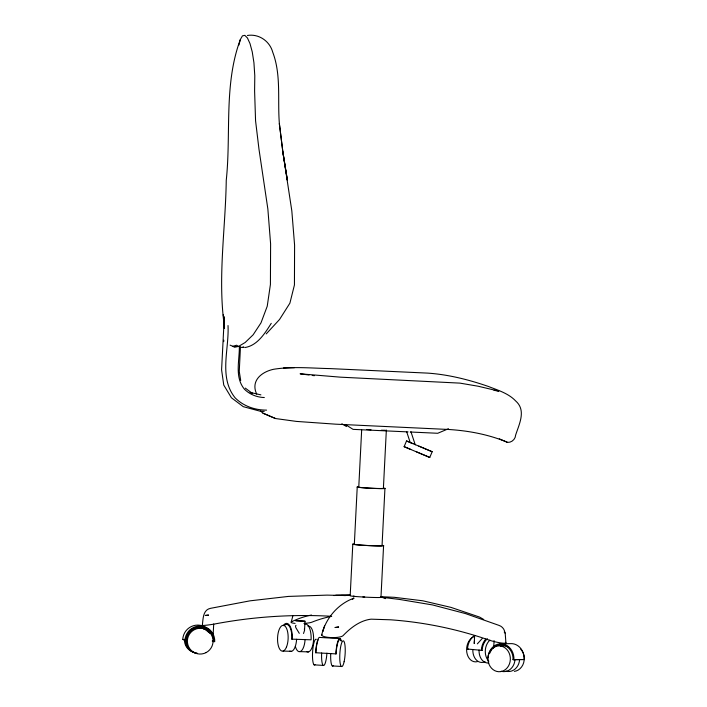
<?xml version="1.0" encoding="UTF-8"?>
<svg xmlns="http://www.w3.org/2000/svg" width="707" height="707" viewBox="0 0 707 707"><rect width="100%" height="100%" fill="white"/><g stroke="black" fill="none" stroke-linecap="round" stroke-linejoin="round"><path stroke-width="1.06" d="M223.721 341.64L223.783 340.138M224.313 316.816L221.591 369.841L223.757 385.059L231.419 397.776L243.27 406.666L260.317 411.244L264.197 411.386M228.016 325.547C229.28 349.276 218.534 377.273 235.131 397.838C243.473 406.225 254.909 410.113 266.583 410.131M213.169 634.444L213.7 623.989M239.346 346.828C239.496 360.95 234.468 377.291 244.507 389.283C249.854 394.497 256.906 397.316 264.33 397.537M240.468 346.73L239.258 371.44L240.716 380.516M303.515 633.49L304.523 630.503L305 621.214L295.756 620.711L305 621.214M352.793 544.249L350.177 595.807A15.501 0.619 2.9 0 0 367.216 597.229A15.501 0.619 2.9 0 0 380.967 597.238L383.583 545.671M357.229 487.079L354.331 544.319A13.954 0.557 2.9 0 0 369.664 545.592A13.954 0.557 2.9 0 0 382.045 545.601L384.944 488.36M361.666 429.98L358.767 487.15A12.399 0.495 2.9 0 0 372.395 488.281A12.399 0.495 2.9 0 0 383.397 488.29L386.349 430.024M474.636 635.425L474.22 643.573L474.494 640.542M493.716 647.753L494.078 640.622M202.326 625.368C203.148 619.252 202.697 609.849 210.545 608.329L250.004 600.835L288.429 596.416L327.023 595.117L345.511 595.541L341.384 595.427M291.231 622.001L292.919 615.673M238.869 45.124L240.371 39.468L242.439 35.854L244.834 35.35L247.45 37.992L250.004 43.587L252.249 51.903L253.928 62.72L254.794 75.799L254.6 90.92L255.563 120.8L258.992 149.265L267.865 209.051L270.604 243.915L270.419 284.461L267.228 306.246L260.989 322.869L253.141 334.8L245.161 342.506L238.506 346.439L234.636 347.075L230.075 345.131M321.685 635.036C325.476 618.607 337.911 603.875 353.836 598.228M324.619 625.722L322.869 631.316L323.647 628.823M240.371 39.468C223.642 84.336 231.207 133.605 226.249 180.365C225.551 228.635 217.668 277.091 224.234 325.238L224.49 328.446L223.368 314.535L224.437 328.393M418.8 446.082L432.171 451.729L429.768 457.447L404.13 446.674L406.525 440.947L413.118 443.696M271.249 323.346C264.992 333.236 257.428 345.555 244.896 347.552M477.34 643.874L482.156 638.58M296.021 625.315L295.491 625.969L295.791 627.577L299.282 633.357M266.23 333.907L279.565 319.449L289.897 303.17L294.439 284.948L294.589 245.126L291.823 210.907L282.906 152.332L279.371 123.672L282.906 152.332L287.378 180.17L282.818 151.705M352.386 599.227L353.88 598.087L352.316 599.262M448.459 428.734L437.73 433.276L410.246 432.004M232.806 346.297L236.651 345.219L238.506 346.439L233.717 346.686M340.147 638.633L319.953 637.44A14.988 3.058 -86.6 0 0 315.667 652.738L315.888 652.702A13.954 2.855 -86.6 0 1 317.169 642.981M340.792 640.666A13.954 2.855 -86.6 0 0 336.081 653.895L335.869 653.931A14.988 3.058 -86.6 0 1 338.22 640.401A14.988 3.058 -86.6 0 1 341.366 641.063M499.292 438.817L507.555 442.405C511.691 442.644 515.483 439.162 515.65 435.035C519.185 424.067 526.415 410.396 515.73 401.019C508.421 393.269 497.905 390.237 488.281 386.42C468.732 379.686 448.432 374.542 427.753 373.119L330.169 368.603C311.354 368.223 292.274 366.253 273.591 369.284C261.643 371.829 250.411 380.737 256.703 394.135M333.81 595.541L349.744 594.675M294.43 367.702L283.489 367.967M499.858 643.838L510.154 643.644A14.988 12.991 88.9 0 1 524.223 659.534L513.026 659.666A13.954 12.099 88.9 0 0 505.832 646.039A13.954 12.099 88.9 0 0 492.284 648.991M513.026 659.666L524.223 659.534M350.318 595.506L335.763 595.259M474.68 635.54A14.988 11.091 -84.6 0 0 467.504 649.053L468.264 649.061M487.441 638.739A13.954 10.331 -84.6 0 0 482.103 650.378L481.334 650.369A14.988 11.091 -84.6 0 1 485.744 639.119M284.426 625.341A13.954 5.718 -88.1 0 1 291.832 639.146L311.098 639.817A14.988 6.142 -88.1 0 0 304.876 624.034M283.118 651.059L291.602 651.333M300.077 651.615L308.561 651.889M380.87 596.699L394.312 597.309L422.848 600.8L450.978 607.384L479.611 617.096L483.694 619.473M247.379 35.465C258.921 33.583 269.791 41.174 272.761 52.283C281.466 75.34 277.321 100.535 279.451 124.494M239.761 347.314L243.181 347.473M408.045 431.906L353.067 429.361L345.847 424.836M182.768 639.367L185.985 640.348A13.954 13.857 -66.8 0 1 200.541 627.065A13.954 13.857 -66.8 0 1 213.691 641.629L214.716 641.682A14.988 14.882 -66.8 0 0 200.594 626.04A14.988 14.882 -66.8 0 0 184.96 640.303L182.768 639.367A14.988 14.882 -66.8 0 1 204.517 626.738M184.96 640.303L185.985 640.348M331.698 616.301L327.624 616.08A483.942 482.307 -57.9 0 0 214.124 624.104A10.852 0.672 -9.1 0 1 202.388 625.182M260.883 394.868L250.128 392.429M315.667 652.738L336.081 653.895M314.12 664.854L323.205 665.393M332.299 665.932L341.384 666.462M467.504 649.053L482.103 650.378M312.202 375.435L314.35 375.709M309.092 375.01L300.095 373.809L340.465 377.167L459.93 383.123L478.02 386.199L498.833 391.112L494.016 390.335M291.832 639.146L292.256 639.199A14.988 6.142 -88.1 0 0 289.614 625.439A14.988 6.142 -88.1 0 0 283.215 625.668M502.58 644.369L503.19 644.492M260.494 410.97L263.004 413.206L275.536 418.544L296.401 421.407L335.639 424.173L448.609 429.476C468.706 430.722 488.829 434.522 507.458 442.308M385.607 598.617L381.992 597.318L399.146 599.377L432.49 604.927L465.4 613.561L498.912 625.359C502.359 626.429 504.727 629.522 504.957 633.119M204.296 626.747L209.546 629.875L211.402 632.305M404.121 446.665L410.723 449.413M263.004 413.206L275.536 418.544M432.171 451.729L406.534 440.956M416.396 451.8L429.768 457.447M243.075 346.775L243.986 347.164M251.215 392.898L252.311 393.366L245.258 388.081M212.533 640.745L213.991 641.364M212.233 641.01L213.691 641.629M341.87 423.785L346.501 426.551M504.197 632.04L505.169 632.845L505.912 642.769M410.961 431.774L415.256 444.818M406.64 431.668L410.272 442.706M304.381 628.868L304.523 630.503M364.697 597.035A12.92 0.521 2.9 0 1 362.903 596.929M354.401 596.257A12.92 0.521 2.9 0 1 353.306 596.098M321.915 634.356A10.852 2.634 0.4 0 0 330.213 637.537A10.852 2.634 0.4 0 0 343.125 635.611A483.942 116.081 -86.5 0 1 371.175 619.173L390.609 619.8A483.942 428.106 88.5 0 1 489.951 640.383A10.852 1.547 13.4 0 0 501.67 643.034A10.852 1.547 13.4 0 0 505.593 642.283M303.966 623.415A10.852 1.626 -2 0 0 311.831 622.213A483.942 214.186 -88.2 0 1 330.77 616.495M295.075 623.388A10.852 1.626 -2 0 1 292.044 621.568M292.044 621.541A483.942 181.999 -88 0 1 311.522 615.037M201.283 626.588A13.954 13.857 -66.8 0 1 209.687 633.065M317.408 642.044A13.954 2.855 -86.6 0 1 318.203 639.808M487.98 657.819A14.988 12.991 88.9 0 1 501.714 643.821A14.988 12.991 88.9 0 1 513.927 659.737M489.88 653.082A13.954 12.099 88.9 0 1 491.171 650.502M196.369 653.321A12.92 12.832 -66.8 0 1 188.451 633.772A12.92 12.832 -66.8 0 1 209.484 632.898M326.926 653.153A12.92 2.642 -86.6 0 1 323.567 665.526A12.92 2.642 -86.6 0 1 321.65 653.003M315.048 664.721A12.92 2.642 -86.6 0 1 312.565 652.464A12.92 2.642 -86.6 0 1 316.329 639.331M333.227 665.8A12.92 2.642 -86.6 0 1 330.743 653.542M500.574 646.331A12.92 11.197 88.9 0 1 505.417 645.951M506.371 646.171A12.92 11.197 88.9 0 1 508.227 646.887M514.97 659.543A12.92 11.197 88.9 0 1 501.201 671.27M520.741 649.194A12.92 11.197 88.9 0 1 523.684 662.671A12.92 11.197 88.9 0 1 514.351 671.385M519.601 659.454A12.92 11.197 88.9 0 1 505.832 671.182M488.829 663.016A12.92 9.562 -84.6 0 1 479.063 650.025M488.846 661.248A12.92 9.562 -84.6 0 1 489.916 640.118M477.207 661.699A12.92 9.562 -84.6 0 1 466.77 652.19A12.92 9.562 -84.6 0 1 473.522 636.821M485.073 661.734A12.92 9.562 -84.6 0 1 472.842 649.433M305.07 639.526A12.92 5.294 -88.1 0 1 300.996 651.156A12.92 5.294 -88.1 0 1 295.358 646.507M308.013 626.243A12.92 5.294 -88.1 0 1 313.555 639.8A12.92 5.294 -88.1 0 1 306.732 651.633M296.595 639.252A12.92 5.294 -88.1 0 1 289.773 651.076M188.84 631.572A12.92 12.832 -66.8 0 1 207.938 631.793M197.147 653.171A12.92 12.832 -66.8 0 1 185.411 640.613M194.398 652.481A12.92 12.832 -66.8 0 1 184.439 639.296M196.564 627.012A12.92 12.832 -66.8 0 1 204.243 629.027M385.359 430.227A12.399 0.495 2.9 0 1 381.329 430.227M371.034 429.785A12.399 0.495 2.9 0 1 366.783 429.494M383.592 488.104A13.954 0.557 2.9 0 1 371.361 488.298A13.954 0.557 2.9 0 1 358.352 486.849M382.08 545.389A15.501 0.619 2.9 0 1 368.488 545.601A15.501 0.619 2.9 0 1 354.03 543.992M338.582 627.003L335.145 627.516L338.582 627.003M208.485 615.117L205.339 615.452L208.485 615.117M206.073 652.614A12.92 12.832 -66.8 0 0 207.204 630.291A12.92 12.832 -66.8 0 0 187.39 640.56A12.92 12.832 -66.8 0 0 206.073 652.614M344.115 661.708A12.92 2.642 -86.6 0 0 343.602 640.949A12.92 2.642 -86.6 0 0 339.767 658.464A12.92 2.642 -86.6 0 0 344.115 661.708M491.003 649.892A12.92 11.197 88.9 0 0 496.57 671.367A12.92 11.197 88.9 0 0 509.88 655.177A12.92 11.197 88.9 0 0 491.003 649.892M286.459 647.091A12.92 5.294 -88.1 0 0 284.408 625.668A12.92 5.294 -88.1 0 0 277.674 641.947A12.92 5.294 -88.1 0 0 286.459 647.091"/></g></svg>
